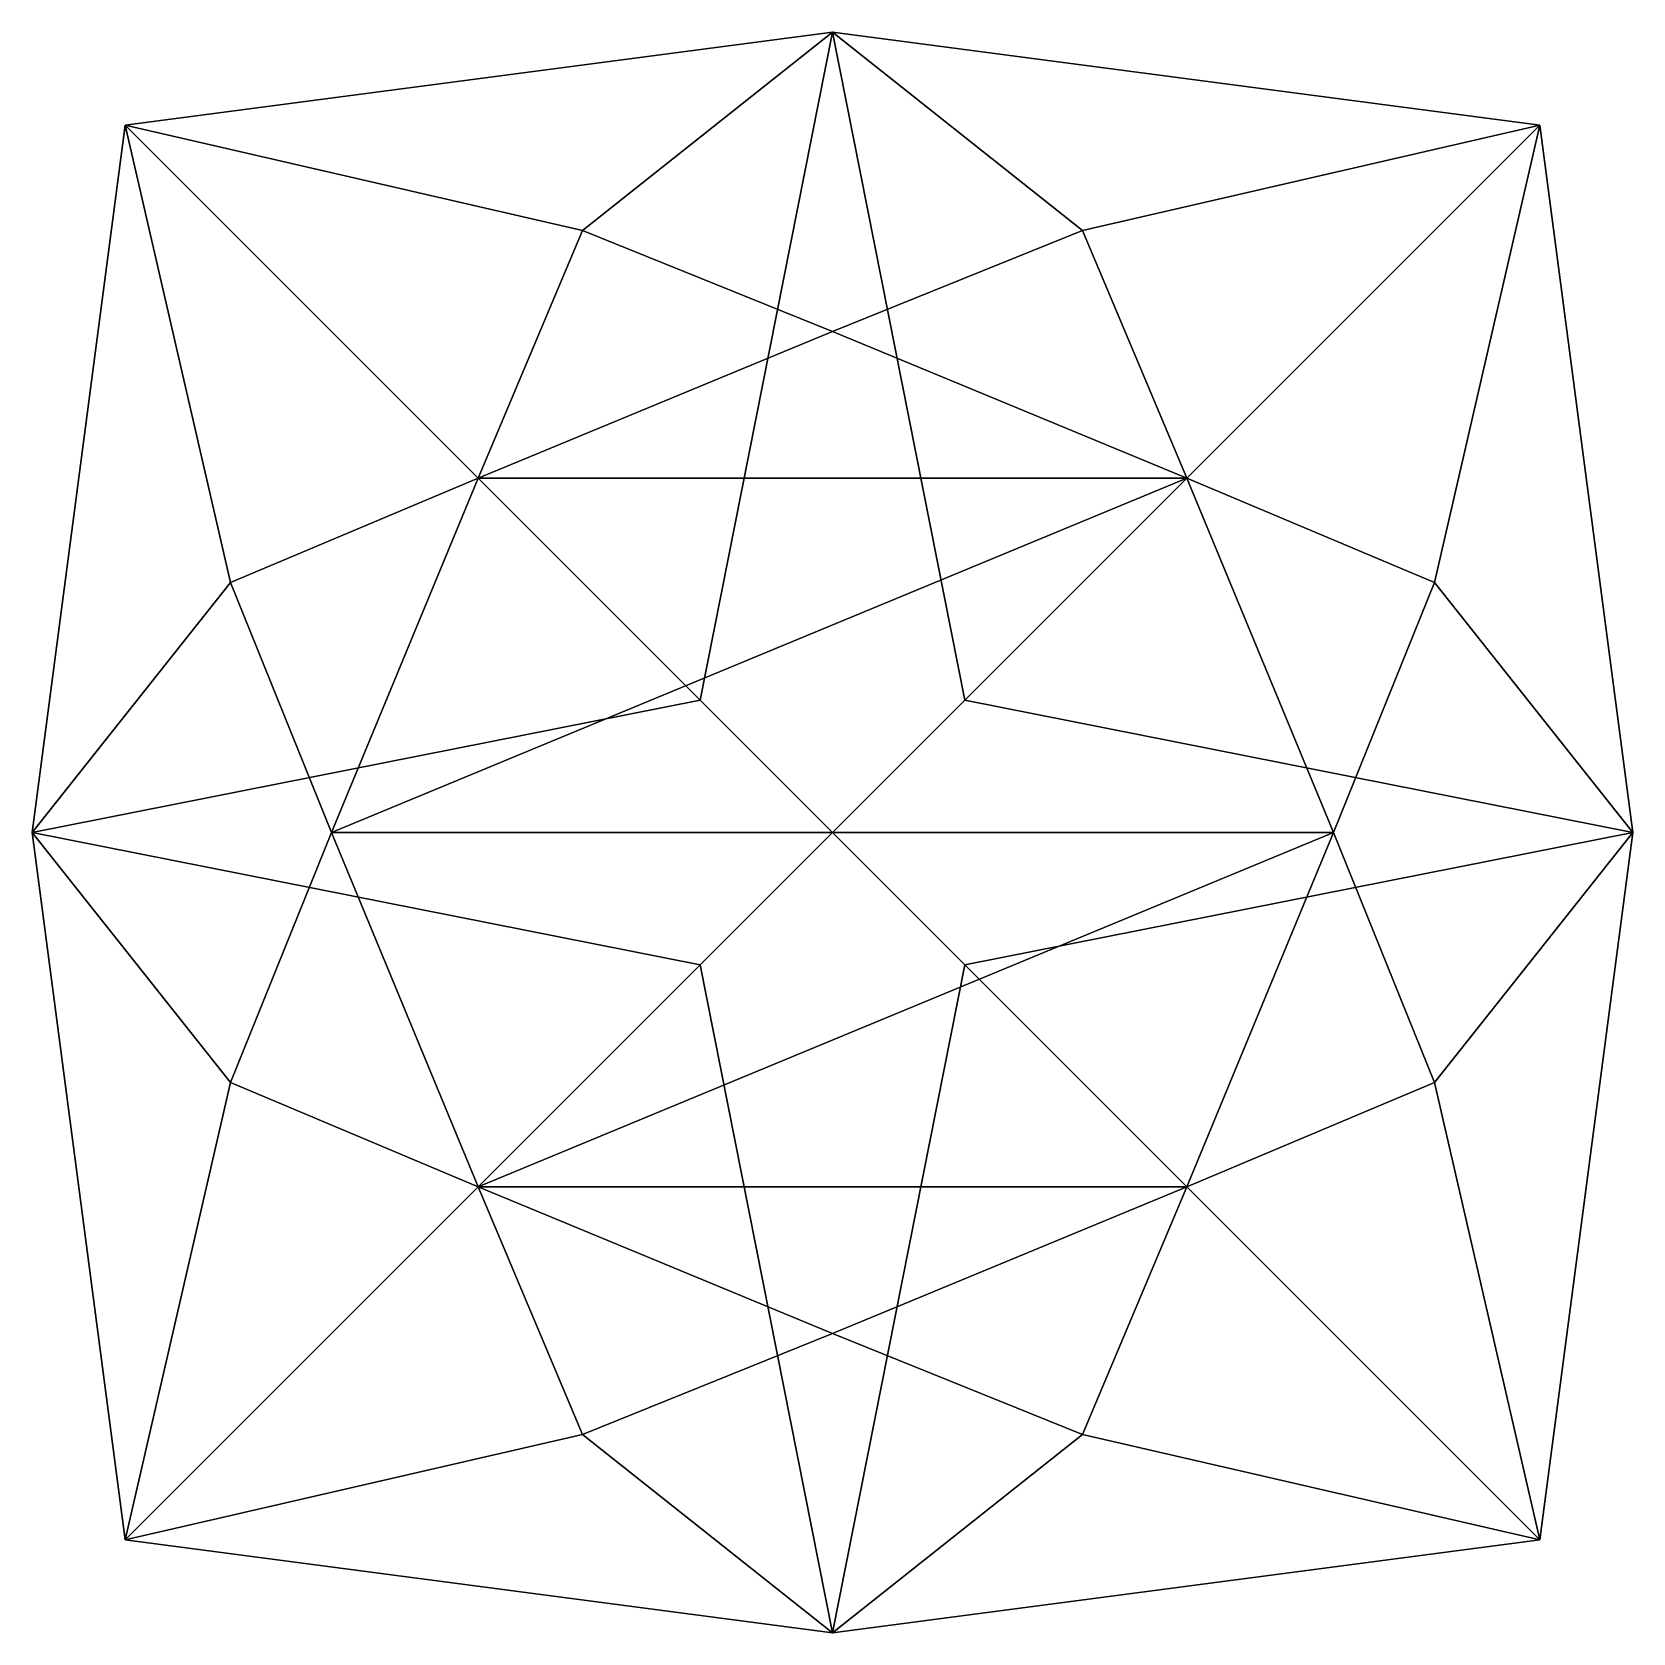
# Model space of a CAD drawing. Extents: x -1.01 to 1.01, y -1.01 to 1.01.
import ezdxf

# ---------------------------------------------------------------- set-up
doc = ezdxf.new("R2010")
doc.units = 0
doc.layers.add('Cylinder', color=15, linetype='CONTINUOUS')

msp = doc.modelspace()

# ---------------------------------------------------------------- linework, layer by layer
at = {"layer": 'Cylinder', "color": 0}
for points in [[(-0.890015, 0.890014, 0.691879), (0, 1.007186, 0.691879), (0, 1.007186, 0.724588), (-0.890015, 0.890014, 0.724588)], [(-0.890015, 0.890014, 0.691879), (-0.166475, 0.166475, -0.03906), (0, 1.007186, 0.691879)], [(0, 1.007186, 0.724588), (-0.314635, 0.757409, 0.906195), (-0.890015, 0.890014, 0.724588)], [(-0.000057, 0.630339, 0.998547), (-0.314635, 0.757409, 0.906195), (0, 1.007186, 0.724588), (0.314634, 0.757409, 0.906194)], [(0, 1.007186, 0.691879), (-0.166475, 0.166475, -0.03906), (0, 0, -0.183774), (0.166474, 0.166475, -0.03906)], [(0, 1.007186, 0.691879), (0.890014, 0.890014, 0.691879), (0.890014, 0.890014, 0.724588), (0, 1.007186, 0.724588)], [(0.890014, 0.890014, 0.691879), (0, 1.007186, 0.691879), (0.166474, 0.166475, -0.03906)], [(0, 1.007186, 0.724588), (0.890014, 0.890014, 0.724588), (0.314634, 0.757409, 0.906194)], [(-1.007187, 0, 0.691879), (-0.890015, 0.890014, 0.691879), (-0.890015, 0.890014, 0.724588), (-1.007187, 0, 0.724588)], [(-0.890015, 0.890014, 0.691879), (-1.007187, 0, 0.691879), (-0.166475, 0.166475, -0.03906)], [(-1.007187, 0, 0.724588), (-0.890015, 0.890014, 0.724588), (-0.75741, 0.314635, 0.906195)], [(-0.445936, 0.445935, 0.998427), (-0.890015, 0.890014, 0.724588), (-0.314635, 0.757409, 0.906195)], [(-0.75741, 0.314635, 0.906195), (-0.890015, 0.890014, 0.724588), (-0.445936, 0.445935, 0.998427)], [(0.890014, 0.890014, 0.691879), (0.166474, 0.166475, -0.03906), (1.007187, 0, 0.691879)], [(0.314634, 0.757409, 0.906194), (0.890014, 0.890014, 0.724588), (0.445834, 0.445877, 0.998463)], [(0.445834, 0.445877, 0.998463), (0.890014, 0.890014, 0.724588), (0.75741, 0.314634, 0.906194)], [(1.007187, 0, 0.724588), (0.75741, 0.314634, 0.906194), (0.890014, 0.890014, 0.724588)], [(0.890014, 0.890014, 0.691879), (1.007187, 0, 0.691879), (1.007187, 0, 0.724588), (0.890014, 0.890014, 0.724588)], [(-0.445936, 0.445935, 0.998427), (-0.314635, 0.757409, 0.906195), (-0.000057, 0.630339, 0.998547)], [(-0.000057, 0.630339, 0.998547), (0.314634, 0.757409, 0.906194), (0.445834, 0.445877, 0.998463)], [(-0.000057, 0.630339, 0.998547), (0.445834, 0.445877, 0.998463), (-0.445936, 0.445935, 0.998427)], [(-0.63034, 0.000057, 0.998546), (-0.75741, 0.314635, 0.906195), (-0.445936, 0.445935, 0.998427)], [(-0.445936, 0.445935, 0.998427), (0.445834, 0.445877, 0.998463), (-0.63034, 0.000057, 0.998546)], [(0.445834, 0.445877, 0.998463), (0.63034, 0.000057, 0.998546), (-0.63034, 0.000057, 0.998546)], [(0.445834, 0.445877, 0.998463), (0.75741, 0.314634, 0.906194), (0.63034, 0.000057, 0.998546)], [(-0.75741, -0.314635, 0.906194), (-1.007187, 0, 0.724588), (-0.75741, 0.314635, 0.906195), (-0.63034, 0.000057, 0.998546)], [(0.63034, 0.000057, 0.998546), (0.75741, 0.314634, 0.906194), (1.007187, 0, 0.724588), (0.75741, -0.314635, 0.906194)], [(-0.166475, 0.166475, -0.03906), (-1.007187, 0, 0.691879), (-0.166476, -0.166475, -0.039059), (0, 0, -0.183774)], [(1.007187, 0, 0.691879), (0.166474, 0.166475, -0.03906), (0, 0, -0.183774), (0.166472, -0.166472, -0.039062)], [(-0.890014, -0.890014, 0.691879), (-0.166476, -0.166475, -0.039059), (-1.007187, 0, 0.691879)], [(-0.890014, -0.890014, 0.691879), (-1.007187, 0, 0.691879), (-1.007187, 0, 0.724588), (-0.890014, -0.890014, 0.724588)], [(-1.007187, 0, 0.724588), (-0.75741, -0.314635, 0.906194), (-0.890014, -0.890014, 0.724588)], [(-0.445796, -0.445753, 0.998513), (-0.75741, -0.314635, 0.906194), (-0.63034, 0.000057, 0.998546)], [(-0.63034, 0.000057, 0.998546), (0.63034, 0.000057, 0.998546), (-0.445796, -0.445753, 0.998513)], [(0.63034, 0.000057, 0.998546), (0.445694, -0.445694, 0.99855), (-0.445796, -0.445753, 0.998513)], [(-0.166476, -0.166475, -0.039059), (0, -1.007186, 0.691879), (0.166472, -0.166472, -0.039062), (0, 0, -0.183774)], [(0.890015, -0.890014, 0.691879), (1.007187, 0, 0.691879), (0.166472, -0.166472, -0.039062)], [(0.63034, 0.000057, 0.998546), (0.75741, -0.314635, 0.906194), (0.445694, -0.445694, 0.99855)], [(1.007187, 0, 0.724588), (0.890015, -0.890014, 0.724588), (0.75741, -0.314635, 0.906194)], [(1.007187, 0, 0.691879), (0.890015, -0.890014, 0.691879), (0.890015, -0.890014, 0.724588), (1.007187, 0, 0.724588)], [(-0.890014, -0.890014, 0.691879), (0, -1.007186, 0.691879), (-0.166476, -0.166475, -0.039059)], [(0.890015, -0.890014, 0.691879), (0.166472, -0.166472, -0.039062), (0, -1.007186, 0.691879)], [(-0.445796, -0.445753, 0.998513), (-0.890014, -0.890014, 0.724588), (-0.75741, -0.314635, 0.906194)], [(0.75741, -0.314635, 0.906194), (0.890015, -0.890014, 0.724588), (0.445694, -0.445694, 0.99855)], [(-0.314635, -0.757409, 0.906194), (-0.890014, -0.890014, 0.724588), (-0.445796, -0.445753, 0.998513)], [(0.445694, -0.445694, 0.99855), (0.000058, -0.630339, 0.998547), (-0.445796, -0.445753, 0.998513)], [(0.000058, -0.630339, 0.998547), (-0.314635, -0.757409, 0.906194), (-0.445796, -0.445753, 0.998513)], [(0.445694, -0.445694, 0.99855), (0.314636, -0.757409, 0.906194), (0.000058, -0.630339, 0.998547)], [(0.445694, -0.445694, 0.99855), (0.890015, -0.890014, 0.724588), (0.314636, -0.757409, 0.906194)], [(0.000058, -0.630339, 0.998547), (0.314636, -0.757409, 0.906194), (0, -1.007186, 0.724588), (-0.314635, -0.757409, 0.906194)], [(0, -1.007186, 0.724588), (-0.890014, -0.890014, 0.724588), (-0.314635, -0.757409, 0.906194)], [(0, -1.007186, 0.724588), (0.314636, -0.757409, 0.906194), (0.890015, -0.890014, 0.724588)], [(0, -1.007186, 0.691879), (-0.890014, -0.890014, 0.691879), (-0.890014, -0.890014, 0.724588), (0, -1.007186, 0.724588)], [(0.890015, -0.890014, 0.691879), (0, -1.007186, 0.691879), (0, -1.007186, 0.724588), (0.890015, -0.890014, 0.724588)]]:
    msp.add_3dface(points, dxfattribs=at)

doc.saveas('drawing.dxf')
